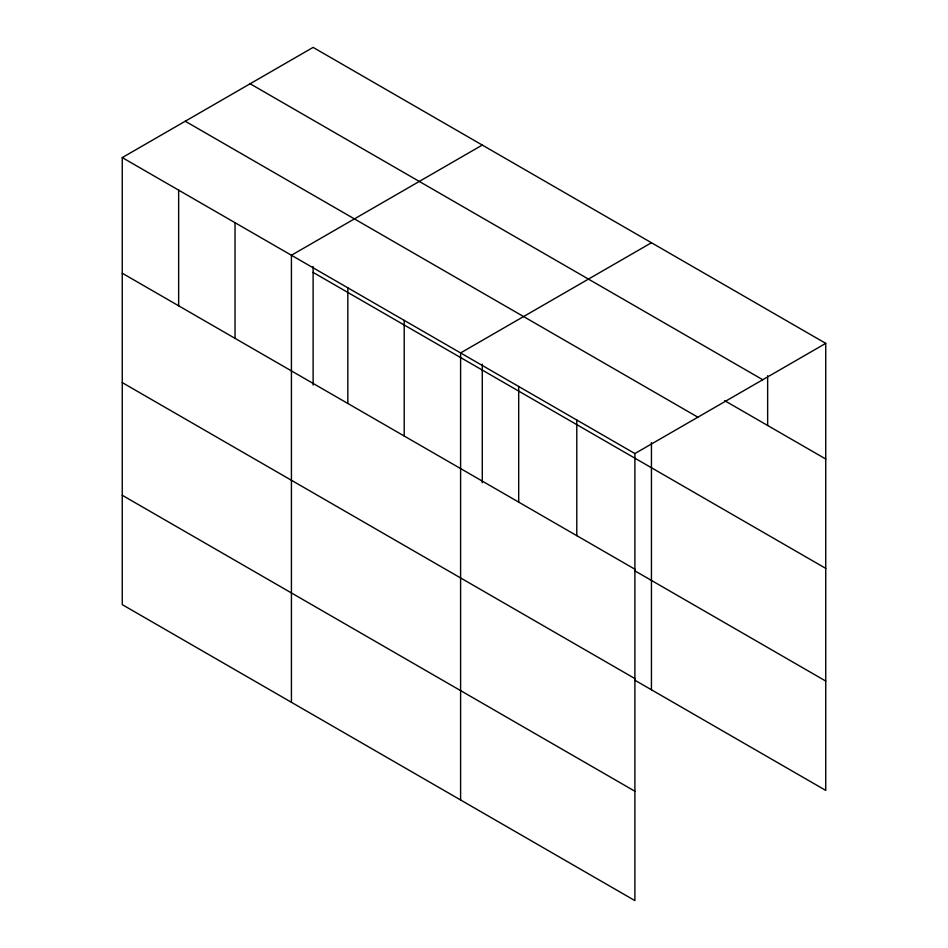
<?xml version="1.0" encoding="UTF-8"?>
<svg xmlns="http://www.w3.org/2000/svg" width="948" height="948" viewBox="0 0 948 948"><rect width="100%" height="100%" fill="white"/><g stroke="black" fill="none" stroke-linecap="round" stroke-linejoin="round"><path stroke-width="1.42" d="M122.256 157.593L634.887 453.559L634.887 900.6L122.256 604.634L122.256 157.593L313.113 47.4L825.744 343.366L825.744 790.407L634.781 680.166M482.283 145.068L291.427 255.261L291.427 702.302M651.442 242.735L460.598 352.929L460.598 799.97M634.887 453.559L825.744 343.366M250.13 83.768L762.761 379.733M724.699 400.684L825.744 459.022M185.239 121.225L697.87 417.191M313.113 272.408L825.744 568.373M122.256 273.237L634.887 569.203M634.781 570.803L825.744 681.055M122.256 382.601L634.887 678.567M122.256 495.271L634.887 791.236M767.643 375.704L767.643 425.474M651.442 442.621L651.442 689.789M576.787 420.011L576.787 535.667M518.698 386.464L518.698 502.12M482.283 364.174L482.283 482.757M404.204 320.365L404.204 436.021M347.821 287.813L347.821 403.469M313.113 266.495L313.113 385.089M235.033 222.697L235.033 338.353M178.651 190.145L178.651 305.789"/></g></svg>
